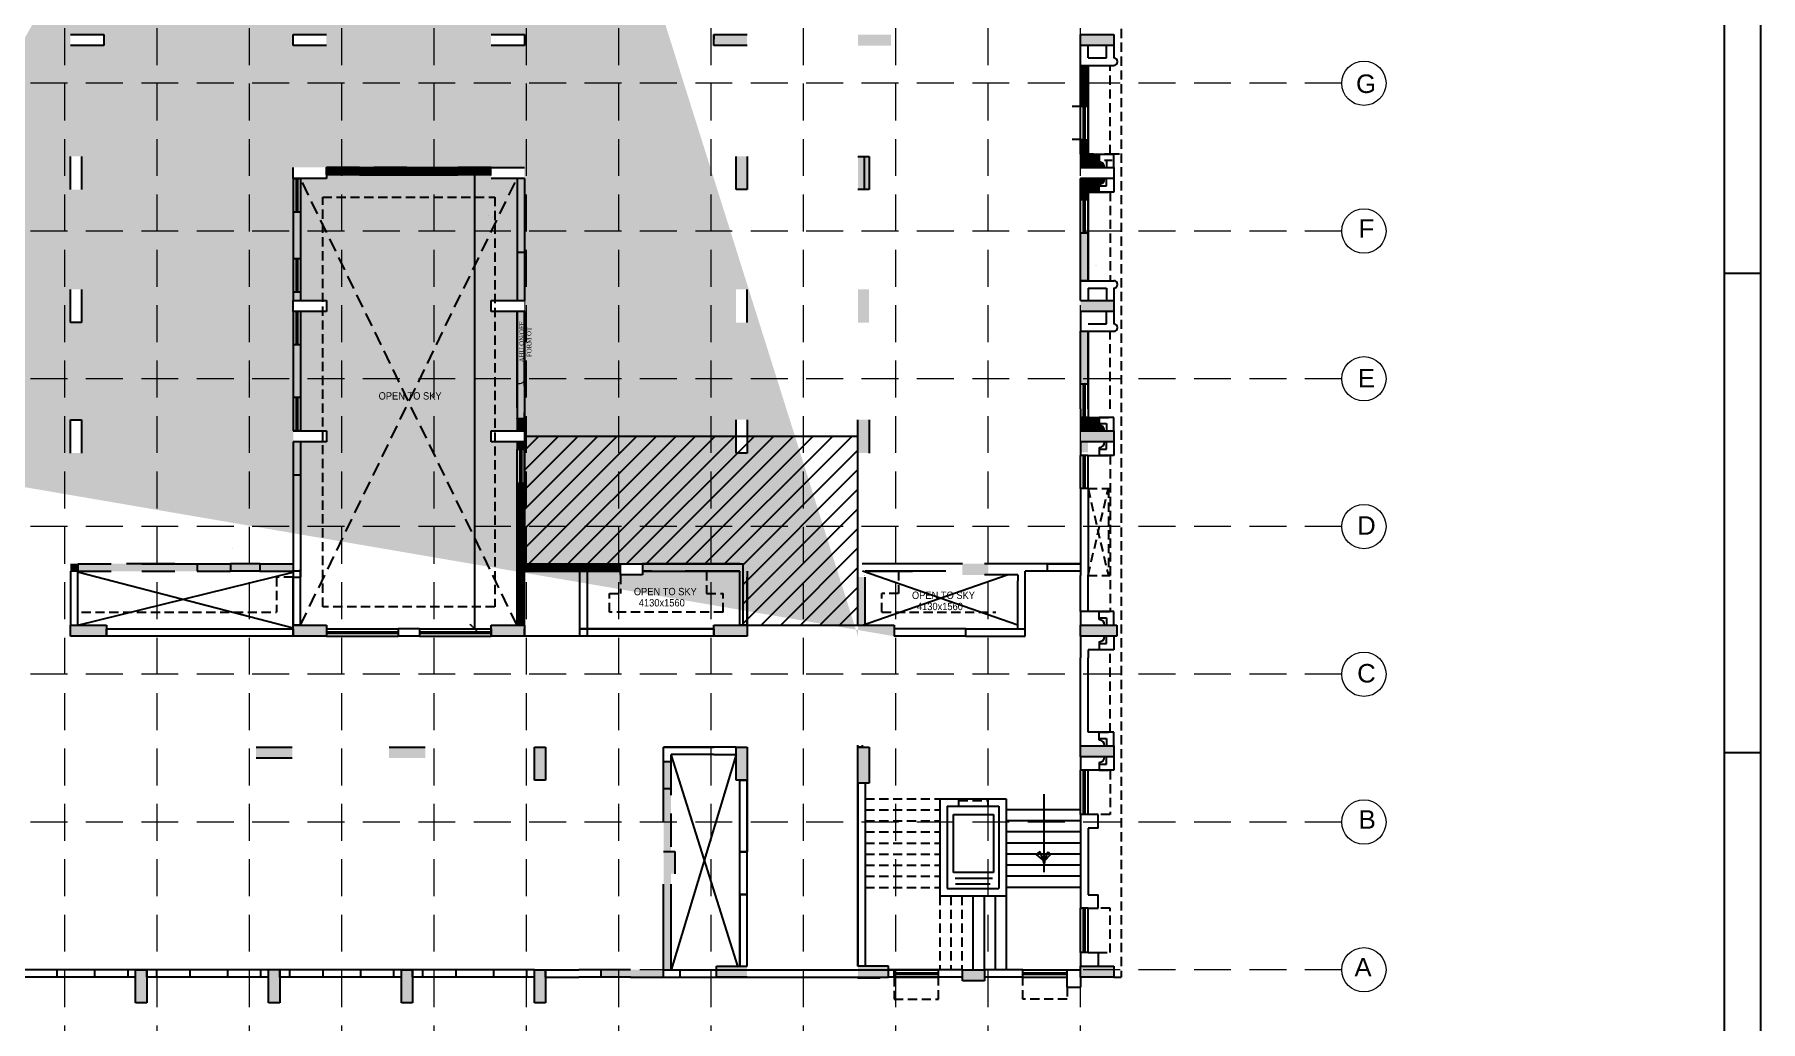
# Model space of a CAD drawing. Extents: x 11598203 to 12344885, y -3849975 to -3741011.
# Drawn here: x 12298156 to 12344885, y -3813153 to -3786433 of the extents above; entities that cross this region are included whole.
import ezdxf

# ---------------------------------------------------------------- set-up
doc = ezdxf.new("R2010")
doc.units = 0
doc.header["$MEASUREMENT"] = 0
for name, pattern in [('Center', [8, 4, -2, 0, -2]), ('CONTINU', [0]), ('DASHED', [0.75, 0.5, -0.25]), ('DASHED2', [0.375, 0.25, -0.125])]:
    doc.linetypes.add(name, pattern=pattern)
doc.layers.get('0').update_dxf_attribs({"linetype": 'CONTINUOUS'})
for name, color, linetype, lineweight in [('Duct Insulations', 7, 'CONTINUOUS', 5), ('HVAC_ODU', 232, 'CONTINUOUS', 0), ('MEP_HVAC_ODU_1.5TR', 5, 'CONTINUOUS', 0), ('OT TEXT', 251, 'CONTINUOUS', 5)]:
    doc.layers.add(name, color=color, linetype=linetype, lineweight=lineweight)
for name, color, linetype in [('HATCH', 7, 'CONTINUOUS'), ('HS', 7, 'CONTINUOUS'), ('ID-PL-WALL-HATCH', 251, 'CONTINUOUS'), ('REFPIPE', 134, 'CONTINUOUS'), ('Ro Plant', 77, 'CONTINUOUS')]:
    doc.layers.add(name, color=color, linetype=linetype)
doc.styles.get("Standard").update_dxf_attribs({"font": 'arial.ttf'})
pattern_1 = [(45, (-11635483.24791, 3804328.85889), (-0.0883883476483, 0.0883883476483), [])]

# ---------------------------------------------------------------- blocks, each defined once
blk = doc.blocks.new('TERRACE1')
at = {"layer": 'HATCH', "ltscale": 500}
h = blk.add_hatch(color=32, dxfattribs=at)
h.dxf.hatch_style = 1
edge = h.paths.add_edge_path()
edge.add_line((-19435, 49550), (-19435, 48650))
edge.add_line((-6930, 8930), (-5951.7, 8930))
edge.add_line((-41010, 14940), (-41010, 14190))
edge.add_line((-19135, 42620), (-19135, 43520))
edge.add_line((-40710, 5180), (-40710, 5930))
edge.add_line((-40685, 5930), (-40685, 5180))
h.paths.add_polyline_path([(-16860, 36020), (-15960, 36020), (-15960, 35720), (-16860, 35720)], flags=16)
h.paths.add_polyline_path([(-22220, 43220), (-21920, 43220), (-21920, 42620), (-22220, 42620)], flags=16)
h.paths.add_polyline_path([(-22220, 28890), (-21320, 28890), (-21320, 28590), (-22220, 28590)], flags=16)
h.paths.add_polyline_path([(-25450, 45080), (-24850, 45080), (-24850, 44780), (-25450, 44780)], flags=16)
h.paths.add_polyline_path([(-25450, 42920), (-24850, 42920), (-24850, 42620), (-25450, 42620)], flags=16)
h.paths.add_polyline_path([(-16860, 14490), (-15960, 14490), (-15960, 14190), (-16860, 14190)], flags=16)
h.paths.add_polyline_path([(-41010, 14940), (-40710, 14940), (-40710, 14190), (-41010, 14190)], flags=16)
h.paths.add_polyline_path([(-31250, 24920), (-32150, 24920), (-32150, 25220), (-31250, 25220)], flags=16)
h.paths.add_polyline_path([(-38180, 18020), (-37280, 18020), (-37280, 17720), (-38180, 17720)], flags=16)
h.paths.add_polyline_path([(-31550, 14790), (-31250, 14790), (-31250, 13890), (-31550, 13890)], flags=16)
h.paths.add_polyline_path([(-38180, 14490), (-37280, 14490), (-37280, 14190), (-38180, 14190)], flags=16)
h.paths.add_polyline_path([(-22220, 18020), (-21320, 18020), (-21320, 17720), (-22220, 17720)], flags=16)
h.paths.add_polyline_path([(-40685, 14940), (-40385, 14940), (-40385, 14190), (-40685, 14190)], flags=16)
h.paths.add_polyline_path([(-38180, 21620), (-37280, 21620), (-37280, 21320), (-38180, 21320)], flags=16)
h.paths.add_polyline_path([(-16860, 32490), (-15960, 32490), (-15960, 32190), (-16860, 32190)], flags=16)
h.paths.add_polyline_path([(-16860, 21620), (-15960, 21620), (-15960, 21320), (-16860, 21320)], flags=16)
h.paths.add_polyline_path([(-16860, 25220), (-15960, 25220), (-15960, 24920), (-16860, 24920)], flags=16)
h.paths.add_polyline_path([(-13360, 10890), (-12760, 10890), (-12760, 10590), (-13360, 10590)], flags=16)
h.paths.add_polyline_path([(-6930, 28890), (-6030, 28890), (-6030, 28590), (-6930, 28590)], flags=16)
h.paths.add_polyline_path([(-10830, 28890), (-9930, 28890), (-9930, 28590), (-10830, 28590)], flags=16)
h.paths.add_polyline_path([(-28250, 21920), (-27950, 21920), (-27950, 21020), (-28250, 21020)], flags=16)
h.paths.add_polyline_path([(-22220, 21620), (-21320, 21620), (-21320, 21320), (-22220, 21320)], flags=16)
h.paths.add_polyline_path([(-6930, 9230), (-5951.7, 9230), (-5951.7, 8930), (-6930, 8930)], flags=16)
h.paths.add_polyline_path([(-31550, 21920), (-31250, 21920), (-31250, 21020), (-31550, 21020)], flags=16)
h.paths.add_polyline_path([(-10230, 21920), (-9930, 21920), (-9930, 21020), (-10230, 21020)], flags=16)
h.paths.add_polyline_path([(-28250, 28890), (-27350, 28890), (-27350, 28590), (-28250, 28590)], flags=16)
h.paths.add_polyline_path([(-15132.5, 42920), (-14232.5, 42920), (-14232.5, 42620), (-15132.5, 42620)], flags=16)
h.paths.add_polyline_path([(-10830, 42920), (-9930, 42920), (-9930, 42620), (-10830, 42620)], flags=16)
h.paths.add_polyline_path([(-6930, 42920), (-6030, 42920), (-6030, 42620), (-6930, 42620)], flags=16)
h.paths.add_polyline_path([(-22220, 25220), (-21320, 25220), (-21320, 24920), (-22220, 24920)], flags=16)
h.paths.add_polyline_path([(-28250, 25220), (-27350, 25220), (-27350, 24920), (-28250, 24920)], flags=16)
h.paths.add_polyline_path([(-34680, 10890), (-34080, 10890), (-34080, 10590), (-34680, 10590)], flags=16)
h.paths.add_polyline_path([(-22220, 36020), (-21320, 36020), (-21320, 35720), (-22220, 35720)], flags=16)
h.paths.add_polyline_path([(-38180, 25220), (-37280, 25220), (-37280, 24920), (-38180, 24920)], flags=16)
h.paths.add_polyline_path([(-6930, 25220), (-6030, 25220), (-6030, 24920), (-6930, 24920)], flags=16)
h.paths.add_polyline_path([(-10830, 25220), (-9930, 25220), (-9930, 24920), (-10830, 24920)], flags=16)
h.paths.add_polyline_path([(-6930, 21920), (-6630, 21920), (-6630, 21020), (-6930, 21020)], flags=16)
h.paths.add_polyline_path([(-28250, 18320), (-27950, 18320), (-27950, 17420), (-28250, 17420)], flags=16)
h.paths.add_polyline_path([(-6930, 14790), (-6630, 14790), (-6630, 13890), (-6930, 13890)], flags=16)
h.paths.add_polyline_path([(-22220, 32490), (-21320, 32490), (-21320, 32190), (-22220, 32190)], flags=16)
h.paths.add_polyline_path([(-10230, 32790), (-9930, 32790), (-9930, 31890), (-10230, 31890)], flags=16)
h.paths.add_polyline_path([(-6930, 32790), (-6630, 32790), (-6630, 31890), (-6930, 31890)], flags=16)
h.paths.add_polyline_path([(-32150, 28890), (-31250, 28890), (-31250, 28590), (-32150, 28590)], flags=16)
h.paths.add_polyline_path([(-16860, 28890), (-15960, 28890), (-15960, 28588.5), (-16860, 28588.5)], flags=16)
h.paths.add_polyline_path([(-38180, 28890), (-37280, 28890), (-37280, 28590), (-38180, 28590)], flags=16)
h.paths.add_polyline_path([(-23224.1, 5930), (-22245.9, 5930), (-22245.9, 5630), (-23224.1, 5630)], flags=16)
h.paths.add_polyline_path([(-31550, 18320), (-31250, 18320), (-31250, 17420), (-31550, 17420)], flags=16)
h.paths.add_polyline_path([(-35695, 48650), (-35395, 48650), (-35395, 49450), (-35695, 49450)], flags=16)
h.paths.add_polyline_path([(-6930, 36320), (-6630, 36320), (-6630, 35420), (-6930, 35420)], flags=16)
h.paths.add_polyline_path([(-31550, 45680), (-31250, 45680), (-31250, 44780), (-31550, 44780)], flags=16)
h.paths.add_polyline_path([(-16860, 39620), (-15960, 39620), (-15960, 39320), (-16860, 39320)], flags=16)
h.paths.add_polyline_path([(-22220, 45680), (-21920, 45680), (-21920, 44780), (-22220, 44780)], flags=16)
h.paths.add_polyline_path([(-35695, 43520), (-35395, 43520), (-35395, 42620), (-35695, 42620)], flags=16)
h.paths.add_polyline_path([(-19435, 43520), (-19135, 43520), (-19135, 42620), (-19435, 42620)], flags=16)
h.paths.add_polyline_path([(-38180, 39620), (-37280, 39620), (-37280, 39320), (-38180, 39320)], flags=16)
h.paths.add_polyline_path([(-28250, 39620), (-27271.7, 39620), (-27271.7, 39320), (-28250, 39320)], flags=16)
h.paths.add_polyline_path([(-39940, 43520), (-39640, 43520), (-39640, 42620), (-39940, 42620)], flags=16)
h.paths.add_polyline_path([(-10230, 49550), (-9930, 49550), (-9930, 48650), (-10230, 48650)], flags=16)
h.paths.add_polyline_path([(-31550, 43520), (-31250, 43520), (-31250, 42620), (-31550, 42620)], flags=16)
h.paths.add_polyline_path([(-14832.5, 49550), (-14532.5, 49550), (-14532.5, 48650), (-14832.5, 48650)], flags=16)
h.paths.add_polyline_path([(-6930, 39620), (-6030, 39620), (-6030, 39320), (-6930, 39320)], flags=16)
h.paths.add_polyline_path([(-31550, 32790), (-31250, 32790), (-31250, 31890), (-31550, 31890)], flags=16)
h.paths.add_polyline_path([(-38180, 36020), (-37280, 36020), (-37280, 35720), (-38180, 35720)], flags=16)
h.paths.add_polyline_path([(-19435, 49550), (-19135, 49550), (-19135, 48650), (-19435, 48650)], flags=16)
h.paths.add_polyline_path([(-10830, 39620), (-9930, 39620), (-9930, 39320), (-10830, 39320)], flags=16)
h.paths.add_polyline_path([(-6930, 49550), (-6630, 49550), (-6630, 48650), (-6930, 48650)], flags=16)
h.paths.add_polyline_path([(-19624.1, 5930), (-18645.9, 5930), (-18645.9, 5630), (-19624.1, 5630)], flags=16)
h.paths.add_polyline_path([(-22220, 39620), (-21320, 39620), (-21320, 39320), (-22220, 39320)], flags=16)
h.paths.add_polyline_path([(-22220, 14490), (-21320, 14490), (-21320, 14190), (-22220, 14190)], flags=16)
h.paths.add_polyline_path([(-28250, 36320), (-27950, 36320), (-27950, 35420), (-28250, 35420)], flags=16)
h.paths.add_polyline_path([(-16860, 18020), (-15960, 18020), (-15960, 17720), (-16860, 17720)], flags=16)
h.paths.add_polyline_path([(-31550, 35420), (-31250, 35420), (-31250, 36317.6), (-31550, 36317.6)], flags=16)
h.paths.add_polyline_path([(-10230, 18320), (-9930, 18320), (-9930, 17420), (-10230, 17420)], flags=16)
h.paths.add_polyline_path([(-28250, 14790), (-27950, 14790), (-27950, 13890), (-28250, 13890)], flags=16)
h.paths.add_polyline_path([(-6930, 18320), (-6630, 18320), (-6630, 17420), (-6930, 17420)], flags=16)
h.paths.add_polyline_path([(-32228.3, 39620), (-31250, 39620), (-31250, 39320), (-32228.3, 39320)], flags=16)
h.paths.add_polyline_path([(-10230, 14790), (-9930, 14790), (-9930, 13890), (-10230, 13890)], flags=16)
h.paths.add_polyline_path([(-28250, 32790), (-27950, 32790), (-27950, 31890), (-28250, 31890)], flags=16)
h.paths.add_polyline_path([(-38180, 32490), (-37280, 32490), (-37280, 32190), (-38180, 32190)], flags=16)
h.paths.add_polyline_path([(-10230, 36320), (-9930, 36320), (-9930, 35420), (-10230, 35420)], flags=16)
h = blk.add_hatch(color=32, dxfattribs=at)
h.dxf.hatch_style = 1
h.paths.add_polyline_path([(-900, 25220), (0, 25220), (0, 24920), (-900, 24920)])
h = blk.add_hatch(color=32, dxfattribs=at)
h.dxf.hatch_style = 1
h.paths.add_polyline_path([(-900, 18020), (0, 18020), (0, 17720), (-900, 17720)])
h = blk.add_hatch(color=32, dxfattribs=at)
h.dxf.hatch_style = 1
h.paths.add_polyline_path([(-900, 14490), (0, 14490), (0, 14190), (-900, 14190)])
h = blk.add_hatch(color=32, dxfattribs=at)
h.dxf.hatch_style = 1
h.paths.add_polyline_path([(-4100, 10890), (-3401.1, 10890), (-3401.1, 10590), (-4100, 10590)])
h = blk.add_hatch(color=32, dxfattribs=at)
h.dxf.hatch_style = 1
h.paths.add_polyline_path([(-28250, 9230), (-27271.7, 9230), (-27271.7, 8930), (-28250, 8930)])
h = blk.add_hatch(color=32, dxfattribs=at)
h.dxf.hatch_style = 1
h.paths.add_polyline_path([(-22220, 9230), (-21320, 9230), (-21320, 8930), (-22220, 8930)])
h = blk.add_hatch(color=32, dxfattribs=at)
h.dxf.hatch_style = 1
h.paths.add_polyline_path([(-16860, 9230), (-15960, 9230), (-15960, 8930), (-16860, 8930)])
h = blk.add_hatch(color=32, dxfattribs=at)
h.dxf.hatch_style = 1
h.paths.add_polyline_path([(-10830, 9230), (-9930, 9230), (-9930, 8930), (-10830, 8930)])
h = blk.add_hatch(color=32, dxfattribs=at)
h.dxf.hatch_style = 1
h.paths.add_polyline_path([(-900, 9230), (78.3, 9230), (78.3, 8930), (-900, 8930)])
h = blk.add_hatch(color=32, dxfattribs=at)
h.dxf.hatch_style = 1
h.paths.add_polyline_path([(-15685, 5930), (-15385, 5930), (-15385, 5030), (-15685, 5030)])
h = blk.add_hatch(color=32, dxfattribs=at)
h.dxf.hatch_style = 1
h.paths.add_polyline_path([(-10230, 5930), (-9930, 5930), (-9930, 5030), (-10230, 5030)])
h = blk.add_hatch(color=32, dxfattribs=at)
h.dxf.hatch_style = 1
h.paths.add_polyline_path([(-6930, 5930), (-6630, 5930), (-6630, 4951.7), (-6930, 4951.7)])
h = blk.add_hatch(color=32, dxfattribs=at)
h.dxf.hatch_style = 1
h.paths.add_polyline_path([(-900, 5965), (0, 5965), (0, 5665), (-900, 5665)])
h = blk.add_hatch(color=32, dxfattribs=at)
h.dxf.hatch_style = 1
h.paths.add_polyline_path([(-12190, 3100), (-11890, 3100), (-11890, 2500), (-12190, 2500)])
h = blk.add_hatch(color=32, dxfattribs=at)
h.dxf.hatch_style = 1
h.paths.add_polyline_path([(-10758.3, 0), (-9930, 0), (-9930, -300), (-10758.3, -300)])
h = blk.add_hatch(color=32, dxfattribs=at)
h.dxf.hatch_style = 1
h.paths.add_polyline_path([(-6930, 0), (-6101.7, 0), (-6101.7, -300), (-6930, -300)])
h = blk.add_hatch(color=32, dxfattribs=at)
h.dxf.hatch_style = 1
h.paths.add_polyline_path([(-900, 0), (0, 0), (0, -300), (-900, -300)])
h = blk.add_hatch(color=32, dxfattribs=at)
h.dxf.hatch_style = 1
h.paths.add_polyline_path([(-26485, -100), (-26185, -100), (-26185, -1000), (-26485, -1000)])
h = blk.add_hatch(color=32, dxfattribs=at)
h.dxf.hatch_style = 1
h.paths.add_polyline_path([(-22885, -100), (-22585, -100), (-22585, -1000), (-22885, -1000)])
h = blk.add_hatch(color=32, dxfattribs=at)
h.dxf.hatch_style = 1
h.paths.add_polyline_path([(-19285, -100), (-18985, -100), (-18985, -1000), (-19285, -1000)])
h = blk.add_hatch(color=32, dxfattribs=at)
h.dxf.hatch_style = 1
h.paths.add_polyline_path([(-15685, -100), (-15385, -100), (-15385, -1000), (-15685, -1000)])
h = blk.add_hatch(color=32, dxfattribs=at)
h.dxf.hatch_style = 1
h.paths.add_polyline_path([(-4100, -100), (-3500, -100), (-3500, -400), (-4100, -400)])
at = {"layer": 'HS', "lineweight": -3, "ltscale": 500}
h = blk.add_hatch(dxfattribs=at)
h.set_pattern_fill('ANSI31', color=8)
h.set_pattern_definition(pattern_1)
h.paths.add_polyline_path([(-700, 23275), (-700, 24385), (-900, 24385), (-900, 23275)])
h = blk.add_hatch(dxfattribs=at)
h.set_pattern_fill('ANSI31', color=8)
h.set_pattern_definition(pattern_1)
h.paths.add_polyline_path([(-900, 21985), (-900, 22375), (-700, 22375), (-700, 21985)])
h = blk.add_hatch(dxfattribs=at)
h.set_pattern_fill('ANSI31', color=8)
h.set_pattern_definition(pattern_1)
h.paths.add_polyline_path([(-900, 21985), (-900, 21620), (-250, 21620, 0.4142136), (-400, 21770), (-400, 21985), (-700, 21985)])
h = blk.add_hatch(dxfattribs=at)
h.set_pattern_fill('ANSI31', color=8, scale=10)
h.set_pattern_definition([(45, (-17527.9333, 21498.7764), (-0.88388348, 0.88388348), [])])
h.paths.add_polyline_path([(-16860, 21620), (-17760, 21620), (-18379.5, 21620), (-18379.5, 21420), (-17760, 21420), (-16860, 21420)])
h.paths.add_polyline_path([(-18379.5, 21620), (-20505, 21620), (-21320, 21620), (-21320, 21420), (-20420, 21420), (-18379.5, 21420)])
h = blk.add_hatch(dxfattribs=at)
h.set_pattern_fill('ANSI31', color=8)
h.set_pattern_definition(pattern_1)
h.paths.add_polyline_path([(-900, 20955), (-900, 21320), (-250, 21320, -0.4142136), (-400, 21170), (-400, 20955), (-700, 20955)])
h = blk.add_hatch(dxfattribs=at)
h.set_pattern_fill('ANSI31', color=8)
h.set_pattern_definition(pattern_1)
h.paths.add_polyline_path([(-700, 20744.9), (-700, 20955), (-900, 20955), (-900, 20744.9)])
h = blk.add_hatch(dxfattribs=at)
h.set_pattern_fill('ANSI31', color=8)
h.set_pattern_definition(pattern_1)
h.paths.add_polyline_path([(-900, 18555), (-900, 19844.9), (-700, 19844.9), (-700, 18555)])
h = blk.add_hatch(dxfattribs=at)
h.set_pattern_fill('ANSI31', color=8)
h.set_pattern_definition([(45, (-10893295.24791, 3609755.16205), (-0.0883883476483, 0.0883883476483), [])])
h.paths.add_polyline_path([(-15960, 17720), (-16160, 17720), (-16160, 14827.3), (-15960, 14837.3)])
h.paths.add_polyline_path([(-15960, 14190), (-16160, 14190), (-16160, 13083.3), (-15960, 13086.4)])
h = blk.add_hatch(dxfattribs=at)
h.set_pattern_fill('ANSI31', color=8)
h.set_pattern_definition([(45, (-10893295.24791, 3609923.82748), (-0.0883883476483, 0.0883883476483), [])])
h.paths.add_polyline_path([(-700, 15755), (-700, 17185), (-900, 17185), (-900, 15755)])
h.paths.add_polyline_path([(-900, 13905.9), (-900, 14620.9), (-700, 14620.9), (-700, 13905.9)])
h = blk.add_hatch(dxfattribs=at)
h.set_pattern_fill('ANSI31', color=8)
h.set_pattern_definition(pattern_1)
h.paths.add_polyline_path([(-16160, 14490), (-15960, 14490), (-15960, 14837.2), (-16160, 14837.2), (-16160, 14490)])
h = blk.add_hatch(dxfattribs=at)
h.set_pattern_fill('ANSI31', color=8)
h.set_pattern_definition(pattern_1)
h.paths.add_polyline_path([(-900, 14490), (-250, 14490, 0.4142136), (-400, 14640), (-400, 14690), (-400, 14855), (-700, 14855), (-780, 14855), (-820, 14855), (-900, 14855)])
h = blk.add_hatch(dxfattribs=at)
h.set_pattern_fill('ANSI31', color=8, scale=10)
h.set_pattern_definition([(45, (-16054.8552, 13532.5907), (-0.88388348, 0.88388348), [])])
h.paths.add_polyline_path([(-15960, 14190), (-16160, 14190), (-16160, 13984.5), (-15960, 13984.5)])
h.paths.add_polyline_path([(-15960, 13084.5), (-16160, 13084.5), (-16160, 10890), (-15960, 10890)])
h.paths.add_polyline_path([(-13360, 10890), (-15960, 10890), (-15960, 10690), (-13360, 10690)])
h.paths.add_polyline_path([(-15960, 10890), (-16160, 10890), (-16160, 10690), (-15960, 10690)])
h.paths.add_polyline_path([(-15960, 10690), (-16160, 10690), (-16160, 10530), (-15960, 10530)])
h.paths.add_polyline_path([(-15960, 10530), (-16160, 10530), (-16160, 9230), (-15960, 9230)])
h = blk.add_hatch(color=8, dxfattribs=at)
h.dxf.hatch_style = 1
h.paths.add_polyline_path([(-28250, 10690), (-28050, 10690), (-28050, 10890), (-28250, 10890)])
h = blk.add_hatch(color=8, dxfattribs=at)
h.dxf.hatch_style = 1
h.paths.add_polyline_path([(-27185, 10690), (-22220, 10690), (-22220, 10890), (-27185, 10890)])
h.paths.add_polyline_path([(-27185, 10690), (-27185, 10890), (-28050, 10890), (-28050, 10690)])
h = blk.add_hatch(dxfattribs=at)
h.set_pattern_fill('ANSI31', color=8)
h.set_pattern_definition([(45, (-10893295.24791, 3610872.9636), (-0.0883883476483, 0.0883883476483), [])])
h.paths.add_polyline_path([(-6730, 10530), (-6930, 10530), (-6930, 10430), (-6930, 9230), (-6810, 9230), (-6730, 9257.7)])
h.paths.add_polyline_path([(-6730, 9257.7), (-6810, 9230), (-6730, 9230)], flags=17)
h = blk.add_hatch(color=8, dxfattribs=at)
h.dxf.hatch_style = 1
h.paths.add_polyline_path([(-11990, 5530), (-12190, 5530), (-12190, 4807.5), (-11990, 4807.5)])
h.paths.add_polyline_path([(-11990, 4807.5), (-12190, 4807.5), (-12190, 3230), (-11990, 3230)])
h.paths.add_polyline_path([(-12190, 3230), (-12190, 3100), (-11990, 3100), (-11990, 3230)])
h = blk.add_hatch(color=8, dxfattribs=at)
h.dxf.hatch_style = 1
h.paths.add_polyline_path([(-11990, -100), (-11990, 2215), (-11990, 2500), (-12190, 2500), (-12190, 2215), (-12190, -100)])
h = blk.add_hatch(color=8, dxfattribs=at)
h.dxf.hatch_style = 1
h.paths.add_polyline_path([(-12190, -100), (-13090, -100), (-13705, -100), (-13885, -100), (-13885, -299.9), (-12190, -299.9)])
at = {"layer": 'ID-PL-WALL-HATCH', "ltscale": 500, "true_color": 0x991b1e}
h = blk.add_hatch(dxfattribs=at)
h.set_pattern_fill('ANSI31', color=244, scale=3000)
h.set_pattern_definition([(45, (-12152664.04, 3808871.26), (-265.165043, 265.165043), [])])
h.paths.add_polyline_path([(-6930, 9230), (-6930, 14340), (-15960, 14340), (-15960, 10890), (-10045, 10890), (-10045, 9230)])
at = {"color": 8, "linetype": 'DASHED', "lineweight": 25, "ltscale": 500}
for p, q in [((200, 49750), (200, -300)), ((-100, 21985), (-100, 24385)), ((-250, 21985, 2900.1), (50, 21985, 2900.1)), ((-21420, 20820), (-16760, 20820)), ((-21420, 9730), (-21420, 20820)), ((-16760, 20820), (-16760, 9730)), ((-400, 20955), (-100, 20955)), ((-100, 20955), (-100, 18555)), ((-100, 15089.1), (-100, 17185)), ((-400, 14855), (-100, 14855)), ((-400, 13825), (-100, 13825)), ((-100, 13825), (-100, 9595)), ((-700, 12925), (-100, 12925)), ((-700, 10575), (-150, 12925)), ((-700, 12925), (-150, 10575)), ((-150, 12925), (-150, 10575)), ((-22670, 10530), (-22670, 9580)), ((-22220, 10530), (-22670, 10530)), ((-13360, 10590), (-13360, 10090)), ((-11030, 10690), (-11030, 10090)), ((-5830, 10690), (-5830, 10090)), ((-700, 10575), (-100, 10575)), ((-13660, 9580), (-13660, 10090)), ((-13660, 10090), (-13360, 10090)), ((-11030, 10090), (-10580, 10090)), ((-10580, 9580), (-10580, 10090)), ((-5830, 10090), (-6280, 10090)), ((-6280, 9580), (-6280, 10090)), ((-27950, 9580), (-22670, 9580)), ((-16760, 9730), (-21420, 9730)), ((-10580, 9580), (-13660, 9580)), ((-6280, 9580), (-3200, 9580)), ((-370, 9595), (-100, 9595)), ((-19380, 9030), (-21320, 9030)), ((-16860, 9030), (-18800, 9030)), ((-100, 8565), (-370, 8565)), ((-100, 6330), (-100, 8565)), ((-400, 6330), (-100, 6330)), ((-400, 5300), (-100, 5300)), ((-100, 5300), (-100, 4100)), ((-6730, 4530), (-4715, 4530)), ((-6730, 4230), (-4715, 4230)), ((-4200, 4480), (-3400, 4480)), ((-6730, 3930), (-4715, 3930)), ((-100, 4100), (-430, 4100)), ((-6730, 3630), (-4715, 3630)), ((-6730, 3330), (-4715, 3330)), ((-6730, 3030), (-4715, 3030)), ((-6730, 2730), (-4715, 2730)), ((-6730, 2430), (-4715, 2430)), ((-6730, 2130), (-4715, 2130)), ((-4715, 1900), (-4715, -100)), ((-4415, 1900), (-4415, -100)), ((-4115, 1900), (-4115, -100)), ((-100, 1565), (-430, 1565)), ((-100, 365), (-100, 1565)), ((-430, 365), (-100, 365)), ((-5951.7, -300), (-5951.7, -900)), ((-4751.7, -900), (-4751.7, -300)), ((-2465, -900), (-2465, -300)), ((0, -300), (200, -300)), ((-5951.7, -900), (-4751.7, -900)), ((-1265, -900), (-2465, -900)), ((-1265, -570), (-1265, -900))]:
    blk.add_line(p, q, dxfattribs=at)
at = {"color": 8, "lineweight": 25, "ltscale": 500}
for p, q in [((-28250, 25220), (-27350, 25220)), ((-27350, 24920), (-28250, 24920)), ((-27350, 25220), (-27350, 24920)), ((-22220, 24920), (-22220, 25220)), ((-22220, 25220), (-21320, 25220)), ((-21320, 24920), (-22220, 24920)), ((-16860, 25220), (-15960, 25220)), ((-15960, 24920), (-16860, 24920)), ((-15960, 25220), (-15960, 24920)), ((-10830, 24920), (-10830, 25220)), ((-10830, 25220), (-9930, 25220)), ((-9930, 24920), (-10830, 24920)), ((-900, 24920), (-900, 25220)), ((-900, 25220), (0, 25220)), ((0, 24920), (-900, 24920)), ((0, 25220), (0, 24920)), ((-700, 24385), (-700, 22825)), ((-925.6, 23275, 3037.6), (-1125.6, 23275, 3037.6)), ((-925.6, 22375, 3037.6), (-1125.6, 22375, 3037.6)), ((-28250, 21020), (-28250, 21920)), ((-27950, 21920), (-27950, 21020)), ((-22220, 21320), (-22220, 21620)), ((-21320, 21620), (-21320, 21320)), ((-20505, 21620), (-19106.5, 21620)), ((-18379.5, 21620), (-18379.5, 21420)), ((-16860, 21620), (-15960, 21620)), ((-10230, 21020), (-10230, 21920)), ((-9930, 21920), (-9930, 21020)), ((-6929.2, 21920, -719.3), (-6629.2, 21920, -719.3)), ((-6753.8, 21020, -719.3), (-6753.8, 21920, -719.3)), ((-6629.2, 21920, -719.3), (-6629.2, 21020, -719.3)), ((-900, 21620), (0, 21620)), ((0, 21620), (0, 21320)), ((-21320, 21320), (-22220, 21320)), ((-15960, 21320), (-16860, 21320)), ((0, 21320), (-900, 21320)), ((-9930, 21020), (-10230, 21020)), ((-6629.2, 21020, -719.3), (-6929.2, 21020, -719.3)), ((-700, 20744.9), (-900, 20744.9)), ((-700, 20955), (-700, 18555)), ((-700, 20955), (-700, 20294.9)), ((-700, 19844.9), (-900, 19844.9)), ((-16860, 17720), (-16860, 18020)), ((-16860, 18020), (-15960, 18020)), ((-900, 18020), (0, 18020)), ((0, 18020), (0, 17720)), ((-15960, 17720), (-16860, 17720)), ((0, 17720), (-900, 17720)), ((-700, 17185), (-700, 15305)), ((-700, 15755), (-900, 15755)), ((-15960, 14490), (-15960, 14987.2)), ((-28250, 13890), (-28250, 14790)), ((-28250, 14790), (-27950, 14790)), ((-27950, 14790), (-27950, 13890)), ((-16860, 14190), (-16860, 14490)), ((-16860, 14490), (-15960, 14490)), ((-15960, 14490), (-15960, 14190)), ((-10230, 13890), (-10230, 14790)), ((-9930, 14790), (-9930, 13890)), ((-6930, 13890), (-6930, 14790)), ((-6630, 14790), (-6630, 13890)), ((-700, 14855), (-900, 14855)), ((-900, 14490), (0, 14490)), ((0, 14490), (0, 14190)), ((-15960, 14190), (-16860, 14190)), ((-15960, 14190), (-15960, 13234.5)), ((0, 14190), (-900, 14190)), ((-15960, 13984.5), (-16160, 13984.5)), ((-9930, 13890), (-10230, 13890)), ((-25420, 10890), (-26735, 10890)), ((-25420, 10890), (-26600, 10890)), ((-25420, 10890), (-24820, 10890)), ((-13360, 10590), (-13360, 10890)), ((-13360, 10890), (-12760, 10890)), ((-12760, 10890), (-12760, 10590)), ((-28050, 10690), (-28250, 10690)), ((-28250, 10690), (-28250, 9230)), ((-28050, 9230), (-28050, 10738.3)), ((-28050, 9230), (-28050, 10690)), ((-27485, 10521.6), (-27485, 10520.9)), ((-22020, 10690), (-22220, 10690)), ((-22220, 10690), (-22220, 9230)), ((-22020, 9230), (-22020, 10738.3)), ((-22020, 9230), (-22020, 10690)), ((-15960, 10530), (-16160, 10530)), ((-12760, 10590), (-13360, 10590)), ((-10130, 9230), (-10130, 10690)), ((-9930, 10690), (-9930, 9230)), ((-28250, 9230), (-28050, 9230)), ((-28250, 8930), (-28250, 9230)), ((-28250, 9230), (-27271.7, 9230)), ((-27271.7, 8930), (-28250, 8930)), ((-27271.7, 9230), (-27271.7, 8930)), ((-27271.7, 9130), (-22220, 9130)), ((-27271.7, 8930), (-27271.7, 9130)), ((-22220, 8930), (-27271.7, 8930)), ((-22220, 9230), (-22020, 9230)), ((-22220, 9130), (-22220, 8930)), ((-16860, 8930), (-16860, 9230)), ((-16860, 9230), (-15960, 9230)), ((-15960, 8930), (-16860, 8930)), ((-15960, 9230), (-15960, 8930)), ((-15960, 8930), (-15960, 9130)), ((-10830, 8930), (-15960, 8930)), ((-14460, 9130), (-10830, 9130)), ((-10830, 8930), (-10830, 9230)), ((-10830, 9230), (-9930, 9230)), ((-10830, 9130), (-10830, 8930)), ((-9930, 8930), (-10830, 8930)), ((-9930, 9230), (-10130, 9230)), ((-9930, 9230), (-9930, 8930)), ((-900, 8930), (-900, 9230)), ((-900, 9230), (78.3, 9230)), ((78.3, 8930), (-900, 8930)), ((78.3, 9230), (78.3, 8930)), ((-23224.1, 5930), (-22245.9, 5930)), ((-22245.9, 5630), (-23224.1, 5630)), ((-19624.1, 5930), (-18645.9, 5930)), ((-15685, 5030), (-15685, 5930)), ((-15685, 5930), (-15385, 5930)), ((-15385, 5930), (-15385, 5030)), ((-12190, 5930), (-11990, 5930)), ((-10230, 5030), (-10230, 5930)), ((-10230, 5930), (-9930, 5930)), ((-9930, 5930), (-9930, 5030)), ((-6930, 4951.7), (-6930, 5930)), ((-6930, 5930), (-6630, 5930)), ((-6630, 5930), (-6630, 4951.7)), ((-900, 5665), (-900, 5965)), ((-900, 5965), (0, 5965)), ((0, 5665), (-900, 5665)), ((0, 5965), (0, 5665)), ((-15385, 5030), (-15685, 5030)), ((-12190, 4807.5), (-11990, 4807.5)), ((-9930, 5030), (-10230, 5030)), ((-6630, 4951.7), (-6930, 4951.7)), ((-12190, 3100), (-11890, 3100)), ((-11890, 3100), (-11890, 2500)), ((-12190, 1405), (-12190, 1797.5)), ((-900, 0), (0, 0)), ((-900, -300), (-900, 0)), ((0, 0), (0, -300)), ((-19285, -100), (-33476.4, -100)), ((-15685, -100), (-29785, -100)), ((-26485, -300), (-29785, -300)), ((-26485, -100), (-28766, -100)), ((-28616, -100), (-28616, -300)), ((-27600.5, -100), (-27600.5, -300)), ((-26700.5, -100), (-26700.5, -300)), ((-22885, -300), (-26185, -300)), ((-25916, -100), (-25916, -300)), ((-25016, -100), (-25016, -300)), ((-24000.5, -100), (-24000.5, -300)), ((-23100.5, -100), (-23100.5, -300)), ((-19285, -300), (-22585, -300)), ((-22316, -100), (-22316, -300)), ((-21416, -100), (-21416, -300)), ((-19285, -100), (-20935, -100)), ((-20400.5, -100), (-20400.5, -300)), ((-19500.5, -100), (-19500.5, -300)), ((-15685, -300), (-18985, -300)), ((-18716, -100), (-18716, -300)), ((-17816, -100), (-17816, -300)), ((-16800.5, -100), (-16800.5, -300)), ((-15900.5, -100), (-15900.5, -300)), ((-15385, -300), (-14485, -300)), ((-12190, -100), (-11990, -100)), ((-4100, -100), (-3500, -100)), ((-4100, -400), (-4100, -100)), ((-3500, -400), (-4100, -400)), ((-3500, -100), (-3500, -400)), ((0, -300), (-900, -300))]:
    blk.add_line(p, q, dxfattribs=at)
at = {"color": 8, "lineweight": 25}
for p, q in [((-10830, 25208.9), (-10830, 25093.9)), ((-900, 24385), (-900, 24920)), ((-700, 24585), (-700, 24920)), ((-200, 24585), (-200, 24920)), ((0, 24920), (0, 24585)), ((-900, 24385), (0, 24385)), ((-900, 21985), (-900, 24385)), ((-900, 21985), (-900, 24385)), ((-900, 24385), (-700, 24385)), ((-700, 24585), (-200, 24585)), ((-700, 21985), (-700, 24385)), ((-700, 24385), (-700, 21985)), ((-820, 22375), (-820, 23275)), ((-780, 22375), (-780, 23275)), ((-900, 21985), (-900, 21620)), ((-550, 21985, 2900.1), (-750, 21985, 2900.1)), ((-550, 21985, 2900.1), (-750, 21985, 2900.1)), ((-550, 21985, 2900.1), (-250, 21985, 2900.1)), ((-400, 21985), (-400, 21770)), ((150, 21985, 2900.1), (-250, 21985, 2900.1)), ((0, 21620), (0, 21985)), ((-21320, 21420), (-21320, 21620)), ((-21320, 21420), (-21320, 21620)), ((-20420, 21620), (-21320, 21620)), ((-20420, 21620), (-17760, 21620)), ((-19138.8, 21620), (-20038.8, 21620)), ((-17479.5, 21540), (-18379.5, 21540)), ((-17479.5, 21500), (-18379.5, 21500)), ((-16860, 21620), (-17760, 21620)), ((-250, 21820, 2900.1), (-50, 21820, 2900.1)), ((-200, 21820), (-200, 21620)), ((-22220, 21320), (-22020, 21320)), ((-22220, 21320), (-22220, 20420)), ((-22140, 21320), (-22140, 20420)), ((-22100, 21320), (-22100, 20420)), ((-22020, 21320), (-22020, 20420)), ((-20420, 21420), (-21320, 21420)), ((-20420, 21420), (-17760, 21420)), ((-19138.8, 21420), (-20038.8, 21420)), ((-16860, 21420), (-17760, 21420)), ((-17310, 21420), (-17310, 9130)), ((-16160, 21320), (-16160, 19320)), ((-15960, 21320), (-15960, 19320)), ((-900, 20955), (-900, 21320)), ((-400, 20955), (-400, 21170)), ((-400, 21120), (-200, 21120)), ((-200, 21120), (-200, 21320)), ((0, 21320), (0, 20955)), ((-900, 18555), (-900, 20955)), ((-900, 18555), (-900, 20955)), ((-900, 20955), (-700, 20955)), ((-820, 19844.9), (-820, 20744.9)), ((-780, 19844.9), (-780, 20744.9)), ((-700, 20955), (-400, 20955)), ((-700, 18555), (-700, 20955)), ((-700, 20955), (-700, 18555)), ((0, 20955), (-400, 20955)), ((-22220, 20420), (-22220, 19155)), ((-22220, 20420), (-22020, 20420)), ((-22020, 20420), (-22020, 19155)), ((-15960, 19320), (-16160, 19320)), ((-16160, 19320), (-16160, 18420)), ((-15960, 19320), (-15960, 18420)), ((-22220, 19155), (-22020, 19155)), ((-22220, 19155), (-22220, 18255)), ((-22140, 19155), (-22140, 18255)), ((-22100, 19155), (-22100, 18255)), ((-22020, 19155), (-22020, 18255)), ((-28250, 17420), (-28250, 18320)), ((-27950, 18320), (-27950, 17420)), ((-22220, 18255), (-22220, 18020)), ((-22220, 18255), (-22020, 18255)), ((-22020, 18255), (-22020, 18020)), ((-16160, 18420), (-16160, 18020)), ((-15960, 18420), (-15960, 18020)), ((-9930, 17420), (-9930, 18320)), ((-900, 18020), (-900, 18555)), ((-900, 18555), (0, 18555)), ((-700, 18555), (-900, 18555)), ((-700, 18555), (-900, 18555)), ((-700, 18355), (-700, 18020)), ((-700, 18355), (-200, 18355)), ((-200, 18355), (-200, 18020)), ((0, 18355), (0, 18020)), ((-22220, 17720), (-22220, 18020)), ((-22220, 18020), (-21320, 18020)), ((-21320, 18020), (-21320, 17720)), ((-27950, 17420), (-28250, 17420)), ((-21320, 17720), (-22220, 17720)), ((-22020, 17720), (-22220, 17720)), ((-22220, 17720), (-22220, 16820)), ((-22140, 17720), (-22140, 16820)), ((-22100, 17720), (-22100, 16820)), ((-22020, 17720), (-22020, 16820)), ((-16160, 17720), (-16160, 14490)), ((-16160, 15110.1), (-16160, 17720)), ((-15960, 17720), (-15960, 14490)), ((-15960, 15702.2), (-15960, 17720)), ((-900, 17720), (-900, 17185)), ((-900, 17720), (-900, 17185)), ((-700, 17385), (-200, 17385)), ((-200, 17385), (-200, 17720)), ((0, 17720), (0, 17385)), ((-900, 17185), (0, 17185)), ((-900, 15089.1), (-900, 17185)), ((-900, 15089.1), (-900, 17185)), ((-900, 17185), (-700, 17185)), ((-700, 15089.1), (-700, 17185)), ((-700, 17185), (-700, 14855)), ((-22220, 16820), (-22220, 15390)), ((-22020, 16820), (-22220, 16820)), ((-22020, 16820), (-22020, 15390)), ((-820, 14855), (-820, 15755)), ((-780, 14855), (-780, 15755)), ((-22020, 15390), (-22220, 15390)), ((-22220, 15390), (-22220, 14490)), ((-22140, 15390), (-22140, 14490)), ((-22100, 15390), (-22100, 14490)), ((-22020, 15390), (-22020, 14490)), ((-900, 15089.1), (-900, 14490)), ((-22220, 14490), (-21320, 14490)), ((-22020, 14490), (-22220, 14490)), ((-21320, 14490), (-21320, 14190)), ((-16160, 14872.2), (-16160, 14490)), ((-15960, 14490), (-16160, 14490)), ((-15960, 14872.2), (-15960, 14490)), ((-700, 14855), (-400, 14855)), ((-400, 14855), (-400, 14640)), ((0, 14855), (-400, 14855)), ((-400, 14690), (-200, 14690)), ((-200, 14690), (-200, 14490)), ((0, 14490), (0, 14855)), ((-21320, 14190), (-22220, 14190)), ((-22020, 14190), (-22220, 14190)), ((-22220, 14190), (-22220, 13290)), ((-22020, 14190), (-22020, 13290)), ((-15960, 14190), (-16160, 14190)), ((-16160, 14190), (-16160, 13984.5)), ((-15960, 14190), (-15960, 13984.5)), ((-900, 14190), (-900, 13825)), ((-400, 14040), (-400, 13825)), ((-200, 13990), (-200, 14190)), ((0, 14190), (0, 13825)), ((-16160, 10430), (-16160, 13984.5)), ((-15960, 13984.5), (-16160, 13984.5)), ((-16080, 13984.5), (-16080, 13084.5)), ((-16040, 13984.5), (-16040, 13084.5)), ((-15960, 10430), (-15960, 13984.5)), ((-700, 13825), (-900, 13825)), ((-900, 12925), (-900, 13825)), ((-820, 12925), (-820, 13825)), ((-780, 12925), (-780, 13825)), ((-700, 13825), (-400, 13825)), ((-700, 12925), (-700, 13825)), ((-400, 13990), (-200, 13990)), ((0, 13825), (-400, 13825)), ((-22220, 13290), (-22220, 10890)), ((-22020, 13290), (-22220, 13290)), ((-22020, 13290), (-22020, 10530)), ((-900, 12925), (-900, 10575)), ((-700, 12925), (-900, 12925)), ((-700, 12925), (-700, 10575)), ((-28050, 10890), (-28050, 10690)), ((-28050, 10890), (-27150, 10890)), ((-28050, 10890), (-28050, 10690)), ((-28050, 10890), (-27150, 10890)), ((-26320, 10890), (-25420, 10890)), ((-25270, 10890), (-24820, 10890)), ((-24820, 10890), (-24820, 10690)), ((-24820, 10890), (-23920, 10890)), ((-23120, 10890), (-23920, 10890)), ((-23920, 10890), (-23920, 10690)), ((-23120, 10890), (-23120, 10690)), ((-23120, 10890), (-22220, 10890)), ((-22220, 10890), (-22220, 10690)), ((-22220, 10890), (-22220, 10690)), ((-16160, 10890), (-13360, 10890)), ((-14460, 10873), (-14460, 10873)), ((-12760, 10890), (-10045, 10890)), ((-12760, 10890), (-10045, 10890)), ((-10130, 10890), (-12760, 10890)), ((-12760, 10890), (-12760, 10690)), ((-4100, 10890), (-6815, 10890)), ((-4100, 10890), (-6730, 10890)), ((-900, 10890), (-3500, 10890)), ((-1797.8, 10890), (-900, 10890)), ((-1797.8, 10690), (-1797.8, 10890)), ((-900, 10890), (-900, 10690)), ((-28050, 10690), (-27150, 10690)), ((-28050, 10690), (-27150, 10690)), ((-28050, 9230), (-22220, 10660)), ((-28020, 10660), (-22220, 9160)), ((-26320, 10690), (-25420, 10690)), ((-24820, 10690), (-23920, 10690)), ((-23120, 10690), (-23920, 10690)), ((-23120, 10690), (-22220, 10690)), ((-22220, 10690), (-22220, 10530)), ((-22220, 9230), (-22220, 10530)), ((-22220, 10530), (-22020, 10530)), ((-22020, 9230), (-22020, 10530)), ((-16160, 10690), (-13360, 10690)), ((-16160, 9230), (-16160, 10530)), ((-15960, 9230), (-15960, 10530)), ((-14460, 8930), (-14460, 10690)), ((-14260, 10690), (-14260, 8930)), ((-12760, 10690), (-12506.8, 10690)), ((-12760, 10690), (-12506.8, 10690)), ((-12506.8, 10690), (-12760, 10690)), ((-12760, 10690), (-10130, 10690)), ((-11606.8, 10690), (-10130, 10690)), ((-11606.8, 10690), (-10130, 10690)), ((-10130, 10690), (-11606.8, 10690)), ((-10130, 9230), (-10130, 10530)), ((-9930, 9230), (-9930, 10530)), ((-6930, 9230), (-6930, 10530)), ((-2600, 9230), (-6810, 10690)), ((-6810, 9230), (-2888.4, 10590)), ((-5450.5, 10690), (-6730, 10690)), ((-6730, 10690), (-5450.5, 10690)), ((-6730, 9230), (-6730, 10530)), ((-4550.5, 10690), (-5450.5, 10690)), ((-2600, 10590), (-3500, 10590)), ((-2600, 10590), (-2600, 10430)), ((-2600, 9130), (-2600, 10430)), ((-2400, 10430), (-2400, 10690)), ((-900, 10690), (-2400, 10690)), ((-2400, 9130), (-2400, 10430)), ((-900, 10690), (-1797.8, 10690)), ((-900, 9595), (-900, 10575)), ((-700, 9595), (-700, 10575)), ((-15960, 10248), (-15960, 10248)), ((-15960, 10248), (-15960, 10248)), ((-14460, 10248), (-14460, 10248)), ((-14460, 10248), (-14460, 10248)), ((-15960, 9623), (-15960, 9623)), ((-15960, 9623), (-15960, 9623)), ((-14460, 9623), (-14460, 9623)), ((-14460, 9623), (-14460, 9623)), ((-900, 9595), (-900, 9230)), ((-700, 9595), (-900, 9595)), ((-400, 9595), (-700, 9595)), ((-400, 9380), (-400, 9595)), ((0, 9595), (-400, 9595)), ((-400, 9430), (-200, 9430)), ((-200, 9430), (-200, 9230)), ((0, 9230), (0, 9595)), ((-22020, 9230), (-22220, 9230)), ((-22220, 9230), (-22020, 9230)), ((-22220, 8930), (-22220, 9230)), ((-22220, 9230), (-21320, 9230)), ((-21320, 8930), (-22220, 8930)), ((-21320, 9230), (-21320, 8930)), ((-21320, 9130), (-19380, 9130)), ((-21320, 9050), (-19380, 9050)), ((-21320, 9010), (-19380, 9010)), ((-21320, 8930), (-19380, 8930)), ((-19380, 9130), (-19380, 8930)), ((-18800, 9130), (-19380, 9130)), ((-18800, 8930), (-19380, 8930)), ((-18800, 9130), (-16860, 9130)), ((-18800, 9130), (-18800, 8930)), ((-18800, 9050), (-16860, 9050)), ((-18800, 9010), (-16860, 9010)), ((-18800, 8930), (-16860, 8930)), ((-16860, 9130), (-16860, 8930)), ((-15960, 8930), (-15960, 9130)), ((-15960, 8998), (-15960, 8998)), ((-10830, 8930), (-15960, 8930)), ((-10830, 9130), (-14460, 9130)), ((-14460, 8998), (-14460, 8998)), ((-14460, 8998), (-14460, 8998)), ((-9930, 9230), (-10130, 9230)), ((-6930, 9230), (-5951.7, 9230)), ((-5951.7, 9230), (-5951.7, 8930)), ((-4011.7, 9130), (-5951.7, 9130)), ((-4011.7, 8930), (-5951.7, 8930)), ((-4011.7, 8930), (-4011.7, 9130)), ((-4011.7, 9130), (-2400, 9130)), ((-4011.7, 8930), (-2400, 8930)), ((-2400, 8930), (-2400, 9130)), ((-900, 8930), (-900, 9130)), ((-900, 8930), (-900, 8347.5)), ((-200, 8730), (-200, 8930)), ((0, 8930), (0, 8565)), ((-400, 8565), (-700, 8565)), ((-700, 8565), (-700, 8347.5)), ((-400, 8780), (-400, 8565)), ((-400, 8730), (-200, 8730)), ((0, 8565), (-400, 8565)), ((-900, 6547.5), (-900, 8347.5)), ((-700, 6547.5), (-700, 8347.5)), ((-900, 5965), (-900, 6547.5)), ((-700, 6330), (-700, 6547.5)), ((-400, 6330), (-700, 6330)), ((-400, 6115), (-400, 6330)), ((0, 6330), (-400, 6330)), ((-400, 6165), (-200, 6165)), ((-200, 6165), (-200, 5965)), ((0, 5965), (0, 6330)), ((-10830, 5930), (-12190, 5930)), ((-12190, 5530), (-12190, 5930)), ((-12190, 5930), (-10830, 5930)), ((-10230, 5730), (-11990, -100)), ((-11810, 5730), (-11990, 5730)), ((-11990, 5530), (-11990, 5730)), ((-11990, 5700), (-10182.1, -30)), ((-10830, 5730), (-11810, 5730)), ((-10830, 5730), (-11810, 5730)), ((-10230, 5930), (-10830, 5930)), ((-10830, 5730), (-10230, 5730)), ((-6930, 5930), (-6930, 5980.3)), ((-6815, 5930), (-6930, 5930)), ((-6815, 5980.4), (-6815, 5930)), ((-900, 5665), (-900, 5300)), ((-200, 5465), (-200, 5665)), ((0, 5665), (0, 5300)), ((-11990, 5530), (-12190, 5530)), ((-12190, 3907.5), (-12190, 5530)), ((-11990, 4630), (-11990, 5530)), ((-700, 5300), (-900, 5300)), ((-900, 4100), (-900, 5300)), ((-820, 4100), (-820, 5300)), ((-780, 4100), (-780, 5300)), ((-400, 5300), (-700, 5300)), ((-700, 4100), (-700, 5300)), ((-400, 5515), (-400, 5300)), ((-400, 5465), (-200, 5465)), ((0, 5300), (-400, 5300)), ((-10130, 3090), (-10130, 5030)), ((-10130, 5030), (-9930, 5030)), ((-10130, 5030), (-9930, 5030)), ((-10130, 3090), (-10130, 5030)), ((-9930, 3090), (-9930, 5030)), ((-9930, 5030), (-9930, 3090)), ((-6930, 4951.7), (-6930, 0)), ((-6930, 0), (-6930, 4951.7)), ((-6730, 4951.7), (-6730, 0)), ((-4715, 4530), (-4715, 1900)), ((-4715, 4530), (-4200, 4530)), ((-4515, 4330), (-4200, 4330)), ((-4515, 4330), (-4515, 2100)), ((-4200, 4530), (-3400, 4530)), ((-4200, 4330), (-4200, 4530)), ((-4200, 4330), (-3400, 4330)), ((-3400, 4530), (-2915, 4530)), ((-3400, 4330), (-3400, 4530)), ((-3400, 4330), (-3115, 4330)), ((-3115, 4330), (-3115, 2100)), ((-2915, 4530), (-2915, 1900)), ((-900, 4230), (-2900, 4230)), ((-1890.6, 2542.8), (-1890.6, 4654)), ((-11990, 3230), (-11990, 4130)), ((-4340, 4100), (-3260, 4100)), ((-4340, 2530), (-4340, 4100)), ((-3260, 4100), (-3260, 2530)), ((-900, 3930), (-2900, 3930)), ((-900, 4100), (-900, 1535)), ((-700, 4100), (-900, 4100)), ((-430, 4100), (-700, 4100)), ((-430, 3735), (-430, 4100)), ((-900, 3630), (-2915, 3630)), ((-900, 3330), (-2915, 3330)), ((-700, 3735), (-700, 1930)), ((-430, 3735), (-700, 3735)), ((-10130, 1940), (-10130, 3090)), ((-10130, 3090), (-9930, 3090)), ((-9930, 3090), (-10130, 3090)), ((-9930, 1940), (-9930, 3090)), ((-900, 3030), (-2915, 3030)), ((-2007.1, 3099.1), (-2105.5, 3018.5)), ((-2105.5, 3018.5), (-1890.6, 2842.8)), ((-1890.6, 2842.8), (-2007.1, 3099.1)), ((-1890.6, 2842.8), (-1783.5, 3090.1)), ((-1711.9, 3018.5), (-1890.6, 2842.8)), ((-1783.5, 3090.1), (-1711.9, 3018.5)), ((-3260, 2530), (-4340, 2530)), ((-4292.7, 2380), (-3282.7, 2380)), ((-900, 2730), (-2915, 2730)), ((-900, 2430), (-2900, 2430)), ((-12190, -100), (-12190, 2215)), ((-11990, 1315), (-11990, 2215)), ((-10130, 0), (-10130, 1940)), ((-10130, 1940), (-9930, 1940)), ((-9930, 1940), (-10130, 1940)), ((-10130, 1940), (-10130, 0)), ((-9930, 0), (-9930, 1940)), ((-9930, 0), (-9930, 1940)), ((-4715, 1900), (-2915, 1900)), ((-4515, 2100), (-3115, 2100)), ((-4286.6, 2230), (-3346.6, 2230)), ((-3815, 1900), (-3815, -100)), ((-3515, 1900), (-3515, -100)), ((-3215, 1900), (-3215, -100)), ((-2915, 1900), (-2915, -100)), ((-900, 2130), (-2900, 2130)), ((-700, 1930), (-430, 1930)), ((-430, 1565), (-430, 1930)), ((-700, 1565), (-900, 1565)), ((-900, 365), (-900, 1565)), ((-820, 365), (-820, 1565)), ((-780, 365), (-780, 1565)), ((-700, 1565), (-430, 1565)), ((-700, 365), (-700, 1565)), ((-11990, -100), (-11990, 1315)), ((-10758.3, 0), (-9930, 0)), ((-10758.3, -300), (-10758.3, 0)), ((-6101.7, 0), (-6930, 0)), ((-6101.7, -300), (-6101.7, 0)), ((-900, 365), (-900, 0)), ((-700, 365), (-900, 365)), ((-700, 365), (-430, 365)), ((-430, 365), (-430, 0)), ((-26485, -1000), (-26485, -100)), ((-26485, -100), (-26185, -100)), ((-26185, -100), (-26185, -1000)), ((-26185, -300), (-26185, -100)), ((-22885, -1000), (-22885, -100)), ((-22585, -100), (-22585, -1000)), ((-22585, -300), (-22585, -100)), ((-19285, -1000), (-19285, -100)), ((-19285, -100), (-18985, -100)), ((-18985, -100), (-18985, -1000)), ((-18985, -300), (-18985, -100)), ((-15685, -1000), (-15685, -100)), ((-15685, -100), (-15385, -100)), ((-15385, -100), (-15385, -1000)), ((-15385, -300), (-15385, -100)), ((-15385, -100), (-14485, -100)), ((-15385, -300), (-14485, -300)), ((-13090, -100), (-14485, -100)), ((-13090, -300), (-14485, -300)), ((-13885, -300), (-13885, -100)), ((-13090, -300), (-12190, -300)), ((-12190, -300), (-12190, -100)), ((-12190, -300), (-11738.3, -300)), ((-11990, -100), (-11738.3, -100)), ((-11738.3, -300), (-11738.3, -100)), ((-11738.3, -100), (-5351.7, -100)), ((-11738.3, -300), (-6101.7, -300)), ((-10758.3, -300), (-10758.3, -100)), ((-9930, -300), (-10758.3, -300)), ((-6930, -300), (-6101.7, -300)), ((-6330, -325), (-6930, -325)), ((-4100, -100), (-6101.7, -100)), ((-4100, -300), (-6101.7, -300)), ((-5951.7, -300), (-5951.7, -100)), ((-5951.7, -100), (-4751.7, -100)), ((-5951.7, -180), (-4751.7, -180)), ((-5951.7, -220), (-4751.7, -220)), ((-5951.7, -300), (-4751.7, -300)), ((-4751.7, -300), (-4751.7, -100)), ((-2465, -100), (-3500, -100)), ((-2465, -300), (-3500, -300)), ((-2465, -300), (-2465, -100)), ((-2465, -100), (-1265, -100)), ((-2465, -180), (-1265, -180)), ((-2465, -220), (-1265, -220)), ((-2465, -300), (-1265, -300)), ((-1265, -100), (-900, -100)), ((-1265, -300), (-1265, -100)), ((-1265, -570), (-1265, -300)), ((-900, -300), (-900, -570)), ((-1265, -570), (-900, -570)), ((-26185, -1000), (-26485, -1000)), ((-22585, -1000), (-22885, -1000)), ((-18985, -1000), (-19285, -1000)), ((-15385, -1000), (-15685, -1000))]:
    blk.add_line(p, q, dxfattribs=at)
at = {"color": 8, "linetype": 'DASHED2', "lineweight": 25, "ltscale": 1500}
for p, q in [((-22020, 9230), (-16160, 21320)), ((-16160, 9230), (-22020, 21320))]:
    blk.add_line(p, q, dxfattribs=at)
at = {"color": 6, "ltscale": 5}
for p, q in [((-16924.5, 20312.3, -610.1), (-16924.5, 20312.3, -610.1)), ((-16821.6, 20272.1, 2781.9), (-16821.6, 20272.1, 2781.9)), ((-494.3, 18954.6, 6985.6), (-494.3, 18954.6, 6985.6)), ((-480.8, 18954.6, 6985.6), (-480.8, 18954.6, 6985.6)), ((-477.8, 18954.6, 6985.6), (-477.8, 18954.6, 6985.6)), ((-6764, 10584.4, 3162.3), (-6764, 10584.4, 3162.3)), ((-6764, 10570.9, 3162.3), (-6764, 10570.9, 3162.3)), ((-6764, 10567.9, 3162.3), (-6764, 10567.9, 3162.3)), ((-12825.5, 9829.7, 490.7), (-12825.5, 9829.7, 490.7)), ((-12825.5, 9826.7, 490.7), (-12825.5, 9826.7, 490.7)), ((-12825.5, 9813.2, 490.7), (-12825.5, 9813.2, 490.7))]:
    blk.add_line(p, q, dxfattribs=at)
at = {"color": 8, "linetype": 'ByBlock', "lineweight": 25}
blk.add_line((-17440, 9260), (-17180, 9000), dxfattribs=at)
at = {"color": 7, "lineweight": -3}
for centre, radius, start, end in [((0, 24485), 100, 270, 90), ((-400, 21620), 150, 0, 90), ((-400, 21320), 150, 270, 0), ((0, 18455), 100, 270, 90), ((0, 17285), 100, 270, 90), ((-400, 14490), 150, 0, 90), ((-400, 14190), 150, 270, 0), ((-400, 9230), 150, 0, 90), ((-400, 8930), 150, 270, 0), ((-400, 5965), 150, 0, 90), ((-400, 5665), 150, 270, 0)]:
    blk.add_arc(centre, radius, start, end, dxfattribs=at)
for start, end in [(90, 270), (270, 90)]:
    blk.add_arc((-1890.6, 2822.7), 25, start, end)
at = {"layer": 'Duct Insulations', "color": 3, "lineweight": 15}
blk.add_line((-6819.4, 21917.1, -718.4), (-6819.4, 21917.1, -718.4), dxfattribs=at)
blk.add_line((-6819.4, 21917.1, -718.4), (-6819.4, 21917.1, -718.4), dxfattribs=at)
blk.add_line((-6819.4, 21917.1, -718.4), (-6819.4, 21917.1, -718.4), dxfattribs=at)
at = {"layer": 'MEP_HVAC_ODU_1.5TR', "ltscale": 500}
blk.add_line((-23866.6, 11303.6), (-23866.6, 11303.6), dxfattribs=at)
at = {"layer": 'REFPIPE', "color": 116, "linetype": 'CONTINU', "ltscale": 10, "true_color": 0x136734, "const_width": 30}
blk.add_lwpolyline([(-15947.4, 18209.5), (-15947.7, 15916.6, -0.4142136), (-16097.7, 15766.6), (-16150.7, 15766.6)], format="xyb", dxfattribs=at)
at = {"layer": 'Ro Plant', "color": 1, "ltscale": 500}
blk.add_lwpolyline([(-6930, 9230), (-6930, 14340), (-15960, 14340), (-15960, 10890), (-10045, 10890), (-10045, 9230), (-6930, 9230)], dxfattribs=at)
at = {"color": 8, "lineweight": 20, "width": 0.9}
for s, p in [('OPEN TO SKY', (-19906.2, 15336.3)), ('OPEN TO SKY', (-12996.6, 10038.7)), ('4130x1560', (-12862, 9736.1)), ('OPEN TO SKY', (-5466.6, 9938.7)), ('4130x1560', (-5332, 9636.1))]:
    blk.add_text(s, height=200, dxfattribs=at).set_placement(p)
at = {"layer": 'OT TEXT', "color": 117, "lineweight": 15, "insert": (-15934.8, 16896.7), "char_height": 120.941, "width": 1405.6, "attachment_point": 5, "rotation": 90}
blk.add_mtext('{\\fTimes New Roman|b0|i0|c0|p18;\\C5;AHU ON/OFF FORM OT}', dxfattribs=at)

msp = doc.modelspace()

# ---------------------------------------------------------------- linework, layer by layer
at = {"color": 8, "lineweight": 25}
for p, q in [((12344885, -3741077), (12344885, -3849974.7)), ((12343901.1, -3741995.3), (12343901.1, -3848990.8)), ((12343901.1, -3792896), (12344885, -3792896)), ((12343901.1, -3805867.1), (12344885, -3805867.1))]:
    msp.add_line(p, q, dxfattribs=at)
at = {"layer": 'HVAC_ODU', "linetype": 'DASHED', "ltscale": 2000}
for p, q in [((12298978.9, -3818762.3, -1103.3), (12298978.9, -3753517.9, -1103.3)), ((12301478.9, -3818762.3, -1103.3), (12301478.9, -3753517.9, -1103.3)), ((12303978.9, -3818762.3, -1103.3), (12303978.9, -3753517.9, -1103.3)), ((12306478.9, -3818762.3, -1103.3), (12306478.9, -3753517.9, -1103.3)), ((12308978.9, -3818762.3, -1103.3), (12308978.9, -3753517.9, -1103.3)), ((12311478.9, -3818762.3, -1103.3), (12311478.9, -3753517.9, -1103.3)), ((12313978.9, -3818762.3, -1103.3), (12313978.9, -3753517.9, -1103.3)), ((12316478.9, -3818762.3, -1103.3), (12316478.9, -3753517.9, -1103.3)), ((12318978.9, -3818762.3, -1103.3), (12318978.9, -3753517.9, -1103.3)), ((12321478.9, -3818762.3, -1103.3), (12321478.9, -3753517.9, -1103.3)), ((12323978.9, -3818762.3, -1103.3), (12323978.9, -3753517.9, -1103.3)), ((12326478.9, -3818762.3, -1103.3), (12326478.9, -3753517.9, -1103.3)), ((12333548.2, -3787752.8, -1103.3), (12270996.9, -3787752.8, -1103.3)), ((12333548.2, -3791752.8, -1103.3), (12270996.9, -3791752.8, -1103.3)), ((12333548.2, -3795752.8, -1103.3), (12270996.9, -3795752.8, -1103.3)), ((12333548.2, -3799752.8, -1103.3), (12270996.9, -3799752.8, -1103.3)), ((12333548.2, -3803752.8, -1103.3), (12270996.9, -3803752.8, -1103.3)), ((12333548.2, -3807752.8, -1103.3), (12270996.9, -3807752.8, -1103.3)), ((12333548.2, -3811752.8, -1103.3), (12270996.9, -3811752.8, -1103.3))]:
    msp.add_line(p, q, dxfattribs=at)
at = {"layer": 'HVAC_ODU', "ltscale": 500}
for centre in [(12334148.2, -3787752.8, -1103.3), (12334148.2, -3791752.8, -1103.3), (12334148.2, -3795752.8, -1103.3), (12334148.2, -3799752.8, -1103.3), (12334148.2, -3803752.8, -1103.3), (12334148.2, -3807752.8, -1103.3), (12334148.2, -3811752.8, -1103.3)]:
    msp.add_circle(centre, 600, dxfattribs=at)

# ---------------------------------------------------------------- block references
at = {"color": 3, "linetype": 'Center'}
msp.add_blockref('TERRACE1', (12327378.9, -3811652.8, -1103.3), dxfattribs=at)

# ---------------------------------------------------------------- texts
at = {"layer": 'HVAC_ODU', "ltscale": 500, "char_height": 500, "attachment_point": 1}
for s, insert in [('G', (12333934.7, -3787515.3)), ('F', (12334005.4, -3791434.6)), ('E', (12333985.1, -3795485.2)), ('D', (12333964.8, -3799475.1)), ('C', (12333964.8, -3803475.1)), ('B', (12334005.4, -3807434.6)), ('A', (12333891.8, -3811434.6))]:
    msp.add_mtext_dynamic_manual_height_columns(s, width=1284.549, gutter_width=14.7, heights=[0], dxfattribs=dict(at, insert=insert))

doc.saveas('drawing.dxf')
